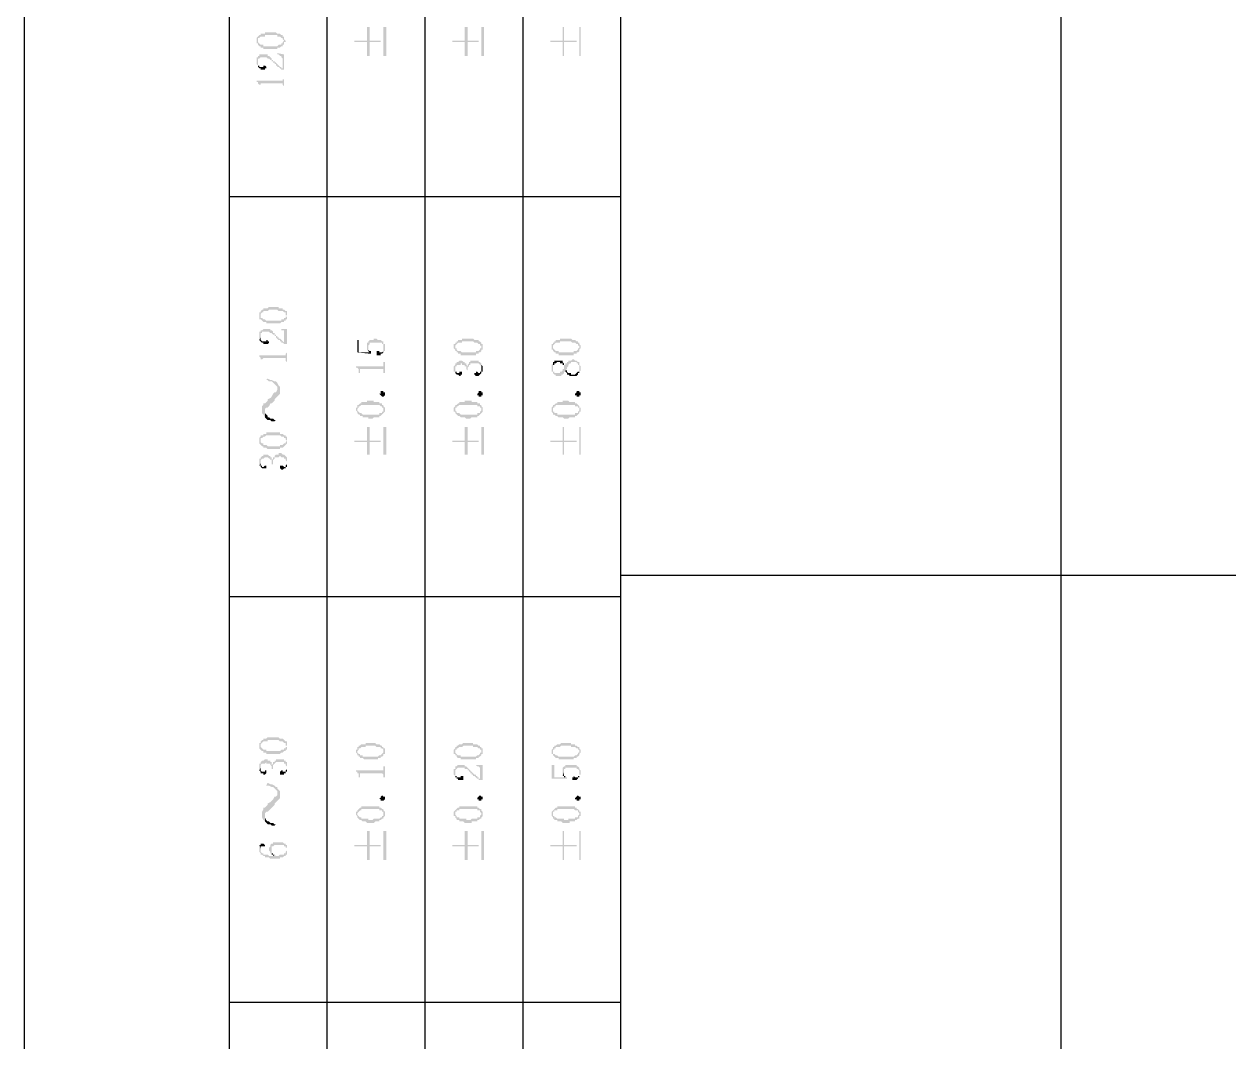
# Model space of a CAD drawing. Header units: millimetres. Extents: x 7018 to 13530, y 4187 to 5692.
# Drawn here: x 7512.01 to 7551.44, y 5016.38 to 5049.67 of the extents above; entities that cross this region are included whole.
import ezdxf

# ---------------------------------------------------------------- set-up
doc = ezdxf.new("R2010")
doc.units = ezdxf.units.MM

msp = doc.modelspace()

# ---------------------------------------------------------------- hatches: boundary and pattern name
at = {"transparency": 33554559}
for points in [[(7519.619, 5049.133), (7519.619, 5049.088), (7519.619, 5049.042), (7519.664, 5049.042), (7519.664, 5048.997), (7519.664, 5049.133), (7519.664, 5049.178), (7519.664, 5049.223), (7519.709, 5049.223), (7519.754, 5049.268), (7519.89, 5049.268), (7519.89, 5049.313), (7520.296, 5049.313), (7520.296, 5049.268), (7520.386, 5049.268), (7520.431, 5049.223), (7520.476, 5049.223), (7520.476, 5049.178), (7520.476, 5049.178), (7520.521, 5049.133), (7520.521, 5049.268), (7520.476, 5049.268), (7520.476, 5049.313), (7520.431, 5049.313), (7520.386, 5049.358), (7520.296, 5049.358), (7520.251, 5049.403), (7519.89, 5049.403), (7519.89, 5049.358), (7519.754, 5049.358), (7519.754, 5049.313), (7519.709, 5049.313), (7519.664, 5049.268), (7519.664, 5049.268), (7519.619, 5049.223), (7519.619, 5049.178), (7519.619, 5049.178)], [(7519.664, 5048.997), (7519.664, 5048.997), (7519.709, 5048.952), (7519.754, 5048.952), (7519.754, 5048.907), (7519.844, 5048.907), (7519.844, 5048.862), (7520.296, 5048.862), (7520.296, 5048.907), (7520.386, 5048.907), (7520.431, 5048.952), (7520.476, 5048.952), (7520.476, 5048.997), (7520.521, 5048.997), (7520.521, 5049.042), (7520.521, 5049.088), (7520.567, 5049.088), (7520.567, 5049.133), (7520.567, 5049.133), (7520.521, 5049.178), (7520.521, 5049.223), (7520.521, 5049.268), (7520.521, 5049.133), (7520.521, 5049.133), (7520.476, 5049.088), (7520.476, 5049.042), (7520.431, 5049.042), (7520.431, 5048.997), (7520.341, 5048.997), (7520.296, 5048.952), (7519.844, 5048.952), (7519.844, 5048.997), (7519.754, 5048.997), (7519.709, 5049.042), (7519.709, 5049.042), (7519.664, 5049.088), (7519.664, 5049.133)], [(7522.823, 5049.133), (7522.823, 5049.088), (7523.229, 5049.088), (7523.229, 5048.636), (7523.32, 5048.636), (7523.32, 5049.088), (7523.681, 5049.088), (7523.681, 5049.133), (7523.32, 5049.133), (7523.32, 5049.584), (7523.229, 5049.584), (7523.229, 5049.133)], [(7523.861, 5048.636), (7523.861, 5049.584), (7523.771, 5049.584), (7523.771, 5048.636)], [(7526.028, 5049.133), (7526.028, 5049.088), (7526.434, 5049.088), (7526.434, 5048.636), (7526.524, 5048.636), (7526.524, 5049.088), (7526.885, 5049.088), (7526.885, 5049.133), (7526.524, 5049.133), (7526.524, 5049.584), (7526.434, 5049.584), (7526.434, 5049.133)], [(7527.066, 5048.636), (7527.066, 5049.584), (7526.975, 5049.584), (7526.975, 5048.636)], [(7529.232, 5049.133), (7529.232, 5049.088), (7529.638, 5049.088), (7529.638, 5048.636), (7529.683, 5048.636), (7529.683, 5049.088), (7530.089, 5049.088), (7530.089, 5049.133), (7529.683, 5049.133), (7529.683, 5049.584), (7529.638, 5049.584), (7529.638, 5049.133)], [(7530.225, 5048.636), (7530.225, 5049.584), (7530.18, 5049.584), (7530.18, 5048.636)], [(7519.619, 5048.456), (7519.619, 5048.411), (7519.619, 5048.365), (7519.619, 5048.365), (7519.664, 5048.32), (7519.664, 5048.456), (7519.664, 5048.501), (7519.664, 5048.546), (7519.709, 5048.546), (7519.754, 5048.591), (7519.935, 5048.591), (7519.98, 5048.546), (7520.025, 5048.546), (7520.07, 5048.501), (7520.115, 5048.501), (7520.115, 5048.456), (7520.16, 5048.456), (7520.16, 5048.411), (7520.206, 5048.411), (7520.206, 5048.365), (7520.251, 5048.365), (7520.251, 5048.32), (7520.296, 5048.32), (7520.296, 5048.275), (7520.341, 5048.275), (7520.386, 5048.23), (7520.386, 5048.23), (7520.431, 5048.185), (7520.476, 5048.185), (7520.476, 5048.23), (7520.431, 5048.23), (7520.431, 5048.275), (7520.386, 5048.275), (7520.341, 5048.32), (7520.341, 5048.32), (7520.296, 5048.365), (7520.296, 5048.365), (7520.251, 5048.411), (7520.251, 5048.411), (7520.206, 5048.456), (7520.16, 5048.456), (7520.16, 5048.501), (7520.115, 5048.501), (7520.115, 5048.546), (7520.07, 5048.591), (7520.07, 5048.591), (7520.025, 5048.636), (7519.98, 5048.636), (7519.98, 5048.681), (7519.709, 5048.681), (7519.709, 5048.636), (7519.664, 5048.636), (7519.664, 5048.591), (7519.619, 5048.591), (7519.619, 5048.546)], [(7520.296, 5048.726), (7520.296, 5048.681), (7520.341, 5048.681), (7520.386, 5048.636), (7520.431, 5048.636), (7520.431, 5048.591), (7520.431, 5048.591), (7520.476, 5048.546), (7520.476, 5048.185), (7520.521, 5048.185), (7520.521, 5048.681)], [(7519.664, 5048.32), (7519.664, 5048.275), (7519.664, 5048.275), (7519.709, 5048.23), (7519.754, 5048.23), (7519.754, 5048.185), (7519.89, 5048.185), (7519.89, 5048.23), (7519.935, 5048.23), (7519.935, 5048.275), (7519.935, 5048.275), (7519.89, 5048.32), (7519.844, 5048.32), (7519.844, 5048.275), (7519.709, 5048.275), (7519.709, 5048.32), (7519.664, 5048.32), (7519.664, 5048.365), (7519.664, 5048.411), (7519.664, 5048.411)], [(7519.619, 5047.824), (7519.619, 5047.779), (7519.664, 5047.779), (7519.664, 5047.734), (7519.664, 5047.734), (7519.709, 5047.688), (7519.709, 5047.643), (7519.709, 5047.598), (7519.709, 5047.688), (7519.754, 5047.688), (7519.754, 5047.734), (7520.476, 5047.734), (7520.476, 5047.688), (7520.476, 5047.688), (7520.521, 5047.643), (7520.521, 5047.598), (7520.521, 5047.959), (7520.521, 5047.869), (7520.476, 5047.869), (7520.476, 5047.824), (7520.431, 5047.824)], [(7519.709, 5040.151), (7519.709, 5040.061), (7519.709, 5040.016), (7519.754, 5040.016), (7519.754, 5040.151), (7519.754, 5040.196), (7519.754, 5040.196), (7519.799, 5040.242), (7519.844, 5040.242), (7519.844, 5040.287), (7519.98, 5040.287), (7520.025, 5040.332), (7520.296, 5040.332), (7520.341, 5040.287), (7520.476, 5040.287), (7520.521, 5040.242), (7520.567, 5040.242), (7520.567, 5040.196), (7520.567, 5040.151), (7520.612, 5040.151), (7520.612, 5040.287), (7520.567, 5040.287), (7520.521, 5040.332), (7520.476, 5040.332), (7520.476, 5040.377), (7520.341, 5040.377), (7520.341, 5040.422), (7520.025, 5040.422), (7519.98, 5040.377), (7519.844, 5040.377), (7519.844, 5040.332), (7519.799, 5040.332), (7519.754, 5040.287), (7519.754, 5040.242), (7519.709, 5040.242), (7519.709, 5040.196)], [(7519.754, 5040.016), (7519.754, 5040.016), (7519.799, 5039.971), (7519.799, 5039.971), (7519.844, 5039.926), (7519.935, 5039.926), (7519.935, 5039.881), (7520.386, 5039.881), (7520.431, 5039.926), (7520.521, 5039.926), (7520.521, 5039.971), (7520.567, 5039.971), (7520.567, 5040.016), (7520.612, 5040.016), (7520.612, 5040.061), (7520.612, 5040.106), (7520.612, 5040.151), (7520.612, 5040.196), (7520.612, 5040.242), (7520.612, 5040.287), (7520.612, 5040.106), (7520.567, 5040.106), (7520.567, 5040.061), (7520.521, 5040.061), (7520.521, 5040.016), (7520.431, 5040.016), (7520.431, 5039.971), (7519.935, 5039.971), (7519.89, 5040.016), (7519.844, 5040.016), (7519.799, 5040.061), (7519.754, 5040.061), (7519.754, 5040.106), (7519.754, 5040.151)], [(7519.709, 5039.474), (7519.709, 5039.429), (7519.709, 5039.339), (7519.709, 5039.339), (7519.754, 5039.429), (7519.754, 5039.519), (7519.754, 5039.565), (7519.799, 5039.565), (7519.799, 5039.61), (7520.025, 5039.61), (7520.07, 5039.565), (7520.115, 5039.565), (7520.16, 5039.519), (7520.206, 5039.519), (7520.206, 5039.474), (7520.251, 5039.474), (7520.251, 5039.429), (7520.251, 5039.429), (7520.296, 5039.384), (7520.296, 5039.384), (7520.341, 5039.339), (7520.386, 5039.339), (7520.386, 5039.294), (7520.431, 5039.294), (7520.431, 5039.249), (7520.476, 5039.249), (7520.521, 5039.204), (7520.567, 5039.204), (7520.521, 5039.249), (7520.521, 5039.249), (7520.476, 5039.294), (7520.476, 5039.294), (7520.431, 5039.339), (7520.431, 5039.339), (7520.386, 5039.384), (7520.341, 5039.384), (7520.341, 5039.429), (7520.296, 5039.429), (7520.296, 5039.474), (7520.251, 5039.474), (7520.251, 5039.519), (7520.206, 5039.519), (7520.206, 5039.565), (7520.16, 5039.565), (7520.16, 5039.61), (7520.16, 5039.61), (7520.115, 5039.655), (7520.07, 5039.655), (7520.07, 5039.7), (7519.844, 5039.7), (7519.799, 5039.655), (7519.754, 5039.655), (7519.754, 5039.61), (7519.709, 5039.61), (7519.709, 5039.565)], [(7519.709, 5039.339), (7519.754, 5039.294), (7519.754, 5039.294), (7519.799, 5039.249), (7519.844, 5039.249), (7519.844, 5039.204), (7519.98, 5039.204), (7520.025, 5039.249), (7520.025, 5039.294), (7519.98, 5039.294), (7519.98, 5039.339), (7519.935, 5039.339), (7519.935, 5039.294), (7519.799, 5039.294), (7519.754, 5039.339), (7519.754, 5039.429), (7519.754, 5039.429)], [(7520.386, 5039.7), (7520.431, 5039.7), (7520.431, 5039.655), (7520.521, 5039.655), (7520.521, 5039.61), (7520.521, 5039.249), (7520.567, 5039.204), (7520.612, 5039.204), (7520.612, 5039.7)], [(7523.229, 5039.158), (7523.229, 5039.068), (7523.229, 5039.023), (7523.229, 5039.023), (7523.274, 5038.978), (7523.274, 5039.113), (7523.274, 5039.158), (7523.274, 5039.158), (7523.32, 5039.204), (7523.32, 5039.249), (7523.726, 5039.249), (7523.726, 5039.204), (7523.771, 5039.204), (7523.771, 5039.158), (7523.771, 5039.113), (7523.771, 5038.978), (7523.816, 5038.978), (7523.816, 5039.023), (7523.816, 5039.113), (7523.816, 5039.158), (7523.816, 5039.204), (7523.771, 5039.204), (7523.771, 5039.249), (7523.771, 5039.294), (7523.726, 5039.294), (7523.681, 5039.339), (7523.59, 5039.339), (7523.545, 5039.384), (7523.455, 5039.384), (7523.455, 5039.339), (7523.32, 5039.339), (7523.274, 5039.294), (7523.274, 5039.249), (7523.229, 5039.249), (7523.229, 5039.204)], [(7526.073, 5039.113), (7526.073, 5039.068), (7526.073, 5039.068), (7526.118, 5039.023), (7526.118, 5038.978), (7526.118, 5039.113), (7526.118, 5039.158), (7526.118, 5039.158), (7526.163, 5039.204), (7526.163, 5039.204), (7526.208, 5039.249), (7526.343, 5039.249), (7526.343, 5039.294), (7526.705, 5039.294), (7526.75, 5039.249), (7526.84, 5039.249), (7526.885, 5039.204), (7526.93, 5039.204), (7526.93, 5039.158), (7526.975, 5039.158), (7526.975, 5039.113), (7526.975, 5039.249), (7526.975, 5039.249), (7526.93, 5039.294), (7526.885, 5039.294), (7526.885, 5039.339), (7526.75, 5039.339), (7526.705, 5039.384), (7526.343, 5039.384), (7526.343, 5039.339), (7526.208, 5039.339), (7526.208, 5039.294), (7526.163, 5039.294), (7526.163, 5039.249), (7526.118, 5039.249), (7526.118, 5039.204), (7526.073, 5039.204)], [(7529.277, 5039.113), (7529.277, 5039.068), (7529.277, 5039.023), (7529.322, 5039.023), (7529.322, 5038.978), (7529.322, 5039.113), (7529.322, 5039.158), (7529.322, 5039.158), (7529.367, 5039.204), (7529.367, 5039.204), (7529.412, 5039.249), (7529.548, 5039.249), (7529.548, 5039.294), (7529.909, 5039.294), (7529.954, 5039.249), (7530.044, 5039.249), (7530.089, 5039.204), (7530.135, 5039.204), (7530.135, 5039.158), (7530.18, 5039.158), (7530.18, 5039.113), (7530.18, 5039.249), (7530.135, 5039.249), (7530.135, 5039.294), (7530.089, 5039.294), (7530.044, 5039.339), (7529.954, 5039.339), (7529.909, 5039.384), (7529.548, 5039.384), (7529.548, 5039.339), (7529.412, 5039.339), (7529.412, 5039.294), (7529.367, 5039.294), (7529.367, 5039.249), (7529.322, 5039.249), (7529.322, 5039.204), (7529.277, 5039.204)], [(7519.709, 5038.843), (7519.709, 5038.797), (7519.709, 5038.797), (7519.754, 5038.752), (7519.754, 5038.707), (7519.799, 5038.707), (7519.799, 5038.572), (7519.799, 5038.707), (7519.799, 5038.707), (7519.844, 5038.752), (7520.567, 5038.752), (7520.567, 5038.707), (7520.567, 5038.662), (7520.612, 5038.617), (7520.612, 5038.572), (7520.612, 5038.978), (7520.612, 5038.933), (7520.567, 5038.888), (7520.567, 5038.843), (7520.521, 5038.843)], [(7522.913, 5039.339), (7522.913, 5038.933), (7523.365, 5038.888), (7523.365, 5038.933), (7523.365, 5038.978), (7523.32, 5038.933), (7522.959, 5038.933), (7522.959, 5039.339)], [(7523.274, 5038.978), (7523.274, 5038.978), (7523.32, 5038.933), (7523.32, 5038.933), (7523.365, 5038.978), (7523.32, 5038.978), (7523.274, 5039.023), (7523.274, 5039.068), (7523.274, 5039.113)], [(7523.545, 5038.933), (7523.545, 5038.843), (7523.681, 5038.843), (7523.681, 5038.888), (7523.726, 5038.888), (7523.771, 5038.933), (7523.771, 5039.113), (7523.771, 5039.023), (7523.771, 5038.978), (7523.771, 5038.978), (7523.726, 5038.933), (7523.636, 5038.933), (7523.636, 5038.978), (7523.545, 5038.978)], [(7526.118, 5038.978), (7526.163, 5038.978), (7526.163, 5038.933), (7526.208, 5038.933), (7526.208, 5038.888), (7526.298, 5038.888), (7526.298, 5038.843), (7526.795, 5038.843), (7526.795, 5038.888), (7526.885, 5038.888), (7526.885, 5038.933), (7526.93, 5038.933), (7526.975, 5038.978), (7526.975, 5039.023), (7527.02, 5039.023), (7527.02, 5039.068), (7527.02, 5039.113), (7527.02, 5039.158), (7527.02, 5039.204), (7526.975, 5039.204), (7526.975, 5039.249), (7526.975, 5039.113), (7526.975, 5039.068), (7526.93, 5039.068), (7526.93, 5039.023), (7526.93, 5039.023), (7526.885, 5038.978), (7526.795, 5038.978), (7526.795, 5038.933), (7526.343, 5038.933), (7526.298, 5038.978), (7526.208, 5038.978), (7526.163, 5039.023), (7526.163, 5039.068), (7526.118, 5039.068), (7526.118, 5039.113)], [(7529.322, 5038.978), (7529.322, 5038.978), (7529.367, 5038.933), (7529.412, 5038.933), (7529.412, 5038.888), (7529.503, 5038.888), (7529.503, 5038.843), (7529.999, 5038.843), (7529.999, 5038.888), (7530.089, 5038.888), (7530.089, 5038.933), (7530.135, 5038.933), (7530.18, 5038.978), (7530.18, 5039.023), (7530.18, 5039.023), (7530.225, 5039.068), (7530.225, 5039.113), (7530.225, 5039.158), (7530.225, 5039.158), (7530.18, 5039.204), (7530.18, 5039.249), (7530.18, 5039.113), (7530.18, 5039.068), (7530.135, 5039.068), (7530.135, 5039.023), (7530.135, 5039.023), (7530.089, 5038.978), (7529.999, 5038.978), (7529.999, 5038.933), (7529.503, 5038.933), (7529.503, 5038.978), (7529.412, 5038.978), (7529.367, 5039.023), (7529.367, 5039.023), (7529.322, 5039.068), (7529.322, 5039.113)], [(7522.868, 5038.481), (7522.868, 5038.436), (7522.913, 5038.436), (7522.959, 5038.391), (7522.959, 5038.301), (7522.959, 5038.256), (7523.004, 5038.256), (7523.004, 5038.346), (7523.004, 5038.391), (7523.771, 5038.391), (7523.771, 5038.346), (7523.771, 5038.301), (7523.771, 5038.256), (7523.816, 5038.256), (7523.816, 5038.617), (7523.771, 5038.617), (7523.771, 5038.527), (7523.771, 5038.481), (7523.681, 5038.481)], [(7526.073, 5038.391), (7526.073, 5038.301), (7526.118, 5038.301), (7526.118, 5038.391), (7526.118, 5038.436), (7526.118, 5038.481), (7526.163, 5038.481), (7526.163, 5038.527), (7526.298, 5038.527), (7526.298, 5038.572), (7526.343, 5038.572), (7526.343, 5038.527), (7526.434, 5038.527), (7526.434, 5038.481), (7526.479, 5038.481), (7526.479, 5038.436), (7526.479, 5038.391), (7526.479, 5038.391), (7526.524, 5038.346), (7526.524, 5038.391), (7526.524, 5038.436), (7526.569, 5038.481), (7526.569, 5038.527), (7526.614, 5038.527), (7526.614, 5038.572), (7526.885, 5038.572), (7526.93, 5038.527), (7526.93, 5038.527), (7526.975, 5038.481), (7526.975, 5038.436), (7526.975, 5038.391), (7526.975, 5038.572), (7526.975, 5038.572), (7526.93, 5038.617), (7526.885, 5038.617), (7526.885, 5038.662), (7526.614, 5038.662), (7526.614, 5038.617), (7526.569, 5038.617), (7526.569, 5038.572), (7526.569, 5038.572), (7526.524, 5038.527), (7526.524, 5038.481), (7526.524, 5038.481), (7526.479, 5038.527), (7526.479, 5038.572), (7526.434, 5038.572), (7526.434, 5038.617), (7526.389, 5038.617), (7526.343, 5038.662), (7526.253, 5038.662), (7526.208, 5038.617), (7526.163, 5038.617), (7526.163, 5038.572), (7526.118, 5038.572), (7526.118, 5038.527), (7526.118, 5038.527), (7526.073, 5038.481), (7526.073, 5038.436)], [(7529.277, 5038.436), (7529.277, 5038.391), (7529.277, 5038.301), (7529.322, 5038.301), (7529.322, 5038.256), (7529.322, 5038.256), (7529.367, 5038.211), (7529.412, 5038.211), (7529.412, 5038.166), (7529.593, 5038.166), (7529.593, 5038.211), (7529.638, 5038.211), (7529.683, 5038.256), (7529.683, 5038.301), (7529.728, 5038.301), (7529.728, 5038.346), (7529.728, 5038.346), (7529.774, 5038.391), (7529.774, 5038.436), (7529.774, 5038.436), (7529.819, 5038.481), (7529.819, 5038.527), (7529.819, 5038.527), (7529.864, 5038.572), (7529.909, 5038.572), (7529.909, 5038.617), (7530.089, 5038.617), (7530.089, 5038.572), (7530.135, 5038.572), (7530.135, 5038.527), (7530.18, 5038.527), (7530.18, 5038.436), (7530.18, 5038.301), (7530.18, 5038.301), (7530.225, 5038.346), (7530.225, 5038.436), (7530.225, 5038.481), (7530.225, 5038.481), (7530.18, 5038.527), (7530.18, 5038.572), (7530.18, 5038.617), (7530.135, 5038.617), (7530.089, 5038.662), (7530.044, 5038.662), (7529.999, 5038.707), (7529.954, 5038.707), (7529.909, 5038.662), (7529.819, 5038.662), (7529.819, 5038.617), (7529.774, 5038.617), (7529.774, 5038.572), (7529.728, 5038.572), (7529.728, 5038.527), (7529.683, 5038.527), (7529.683, 5038.481), (7529.683, 5038.391), (7529.638, 5038.391), (7529.638, 5038.346), (7529.638, 5038.346), (7529.593, 5038.301), (7529.548, 5038.301), (7529.548, 5038.256), (7529.367, 5038.256), (7529.367, 5038.301), (7529.322, 5038.301), (7529.322, 5038.346), (7529.322, 5038.572), (7529.277, 5038.527)], [(7529.322, 5038.572), (7529.322, 5038.436), (7529.322, 5038.481), (7529.322, 5038.527), (7529.367, 5038.527), (7529.367, 5038.572), (7529.412, 5038.572), (7529.458, 5038.617), (7529.548, 5038.617), (7529.548, 5038.572), (7529.638, 5038.572), (7529.638, 5038.527), (7529.683, 5038.527), (7529.683, 5038.481), (7529.683, 5038.572), (7529.683, 5038.572), (7529.638, 5038.617), (7529.638, 5038.662), (7529.367, 5038.662), (7529.367, 5038.617), (7529.322, 5038.617)], [(7526.118, 5038.301), (7526.118, 5038.256), (7526.118, 5038.256), (7526.163, 5038.211), (7526.208, 5038.211), (7526.253, 5038.166), (7526.298, 5038.166), (7526.298, 5038.211), (7526.343, 5038.211), (7526.343, 5038.256), (7526.343, 5038.301), (7526.253, 5038.301), (7526.253, 5038.256), (7526.163, 5038.256), (7526.163, 5038.301), (7526.118, 5038.301), (7526.118, 5038.346), (7526.118, 5038.391)], [(7526.75, 5038.211), (7526.75, 5038.211), (7526.795, 5038.166), (7526.885, 5038.166), (7526.93, 5038.211), (7526.93, 5038.211), (7526.975, 5038.256), (7526.975, 5038.301), (7527.02, 5038.301), (7527.02, 5038.391), (7527.02, 5038.436), (7527.02, 5038.481), (7527.02, 5038.481), (7526.975, 5038.527), (7526.975, 5038.391), (7526.975, 5038.346), (7526.975, 5038.301), (7526.93, 5038.301), (7526.93, 5038.256), (7526.885, 5038.256), (7526.84, 5038.301), (7526.795, 5038.301), (7526.795, 5038.256), (7526.75, 5038.256)], [(7529.728, 5038.301), (7529.774, 5038.256), (7529.774, 5038.211), (7529.819, 5038.211), (7529.864, 5038.166), (7530.089, 5038.166), (7530.135, 5038.211), (7530.135, 5038.256), (7530.18, 5038.256), (7530.18, 5038.436), (7530.18, 5038.346), (7530.18, 5038.301), (7530.135, 5038.301), (7530.089, 5038.256), (7530.089, 5038.256), (7530.044, 5038.211), (7529.909, 5038.211), (7529.909, 5038.256), (7529.819, 5038.256), (7529.774, 5038.301), (7529.774, 5038.346), (7529.728, 5038.346)], [(7519.935, 5038.03), (7519.98, 5038.03), (7520.025, 5037.985), (7520.115, 5037.985), (7520.16, 5037.94), (7520.206, 5037.895), (7520.206, 5037.895), (7520.251, 5037.85), (7520.296, 5037.804), (7520.296, 5037.489), (7520.296, 5037.489), (7520.341, 5037.534), (7520.386, 5037.579), (7520.386, 5037.804), (7520.341, 5037.85), (7520.296, 5037.94), (7520.296, 5037.94), (7520.251, 5037.985), (7520.206, 5037.985), (7520.115, 5038.03), (7520.07, 5038.03), (7519.98, 5038.075)], [(7519.799, 5037.037), (7519.799, 5036.947), (7519.844, 5036.902), (7519.89, 5036.812), (7519.89, 5036.992), (7519.89, 5037.082), (7519.935, 5037.127), (7519.98, 5037.127), (7520.025, 5037.173), (7520.07, 5037.263), (7520.115, 5037.263), (7520.16, 5037.308), (7520.206, 5037.353), (7520.206, 5037.398), (7520.251, 5037.443), (7520.296, 5037.489), (7520.296, 5037.759), (7520.296, 5037.714), (7520.251, 5037.624), (7520.206, 5037.624), (7520.16, 5037.579), (7520.115, 5037.489), (7520.115, 5037.489), (7520.07, 5037.443), (7519.98, 5037.398), (7519.98, 5037.353), (7519.935, 5037.308), (7519.89, 5037.263), (7519.844, 5037.263), (7519.844, 5037.218), (7519.799, 5037.173), (7519.799, 5037.082)], [(7523.816, 5037.579), (7523.816, 5037.534), (7523.816, 5037.534), (7523.771, 5037.489), (7523.726, 5037.489), (7523.681, 5037.534), (7523.681, 5037.534), (7523.636, 5037.579), (7523.681, 5037.579), (7523.681, 5037.624), (7523.681, 5037.669), (7523.771, 5037.669), (7523.771, 5037.624), (7523.816, 5037.624), (7523.816, 5037.579)], [(7527.02, 5037.579), (7527.02, 5037.534), (7526.975, 5037.534), (7526.975, 5037.489), (7526.885, 5037.489), (7526.885, 5037.534), (7526.84, 5037.534), (7526.84, 5037.579), (7526.84, 5037.579), (7526.885, 5037.624), (7526.885, 5037.669), (7526.975, 5037.669), (7526.975, 5037.624), (7527.02, 5037.624), (7527.02, 5037.579)], [(7530.225, 5037.579), (7530.225, 5037.534), (7530.18, 5037.534), (7530.18, 5037.489), (7530.089, 5037.489), (7530.089, 5037.534), (7530.044, 5037.534), (7530.044, 5037.579), (7530.044, 5037.579), (7530.089, 5037.624), (7530.089, 5037.669), (7530.18, 5037.669), (7530.18, 5037.624), (7530.225, 5037.624), (7530.225, 5037.579)], [(7519.89, 5036.812), (7519.89, 5036.812), (7519.935, 5036.766), (7519.98, 5036.721), (7520.07, 5036.721), (7520.115, 5036.676), (7520.206, 5036.676), (7520.251, 5036.721), (7520.206, 5036.721), (7520.16, 5036.766), (7520.07, 5036.766), (7520.025, 5036.812), (7519.98, 5036.812), (7519.98, 5036.857), (7519.935, 5036.902), (7519.89, 5036.947), (7519.89, 5036.992)], [(7522.868, 5037.082), (7522.868, 5037.037), (7522.868, 5037.037), (7522.913, 5036.992), (7522.913, 5036.947), (7522.913, 5037.082), (7522.913, 5037.082), (7522.959, 5037.127), (7522.959, 5037.173), (7523.004, 5037.173), (7523.049, 5037.218), (7523.636, 5037.218), (7523.681, 5037.173), (7523.726, 5037.173), (7523.726, 5037.127), (7523.771, 5037.127), (7523.771, 5037.082), (7523.771, 5037.218), (7523.726, 5037.218), (7523.726, 5037.263), (7523.636, 5037.263), (7523.636, 5037.308), (7523.455, 5037.308), (7523.455, 5037.353), (7523.229, 5037.353), (7523.229, 5037.308), (7523.049, 5037.308), (7523.049, 5037.263), (7523.004, 5037.263), (7522.959, 5037.218), (7522.913, 5037.218), (7522.913, 5037.173), (7522.913, 5037.127), (7522.868, 5037.127)], [(7522.913, 5036.947), (7522.959, 5036.902), (7523.004, 5036.902), (7523.004, 5036.857), (7523.094, 5036.857), (7523.094, 5036.812), (7523.274, 5036.812), (7523.274, 5036.766), (7523.41, 5036.766), (7523.455, 5036.812), (7523.636, 5036.812), (7523.636, 5036.857), (7523.681, 5036.857), (7523.726, 5036.902), (7523.726, 5036.902), (7523.771, 5036.947), (7523.771, 5036.947), (7523.816, 5036.992), (7523.816, 5037.082), (7523.816, 5037.127), (7523.816, 5037.127), (7523.771, 5037.173), (7523.771, 5037.037), (7523.771, 5036.992), (7523.726, 5036.992), (7523.726, 5036.947), (7523.636, 5036.947), (7523.636, 5036.902), (7523.094, 5036.902), (7523.049, 5036.947), (7523.004, 5036.947), (7522.959, 5036.992), (7522.959, 5036.992), (7522.913, 5037.037), (7522.913, 5037.082)], [(7526.073, 5037.082), (7526.073, 5037.037), (7526.073, 5036.992), (7526.118, 5036.992), (7526.118, 5036.947), (7526.118, 5037.082), (7526.118, 5037.127), (7526.163, 5037.127), (7526.163, 5037.173), (7526.208, 5037.173), (7526.253, 5037.218), (7526.84, 5037.218), (7526.84, 5037.173), (7526.93, 5037.173), (7526.93, 5037.127), (7526.975, 5037.127), (7526.975, 5037.082), (7526.975, 5037.218), (7526.93, 5037.218), (7526.93, 5037.263), (7526.84, 5037.263), (7526.84, 5037.308), (7526.659, 5037.308), (7526.659, 5037.353), (7526.434, 5037.353), (7526.434, 5037.308), (7526.253, 5037.308), (7526.253, 5037.263), (7526.208, 5037.263), (7526.163, 5037.218), (7526.118, 5037.218), (7526.118, 5037.173), (7526.118, 5037.173), (7526.073, 5037.127)], [(7526.118, 5036.947), (7526.163, 5036.902), (7526.163, 5036.902), (7526.208, 5036.857), (7526.253, 5036.857), (7526.298, 5036.812), (7526.434, 5036.812), (7526.479, 5036.766), (7526.614, 5036.766), (7526.659, 5036.812), (7526.84, 5036.812), (7526.84, 5036.857), (7526.885, 5036.857), (7526.93, 5036.902), (7526.93, 5036.902), (7526.975, 5036.947), (7526.975, 5036.947), (7527.02, 5036.992), (7527.02, 5037.082), (7527.02, 5037.127), (7527.02, 5037.127), (7526.975, 5037.173), (7526.975, 5037.037), (7526.975, 5037.037), (7526.93, 5036.992), (7526.93, 5036.947), (7526.84, 5036.947), (7526.84, 5036.902), (7526.298, 5036.902), (7526.253, 5036.947), (7526.163, 5036.947), (7526.163, 5036.992), (7526.163, 5036.992), (7526.118, 5037.037), (7526.118, 5037.082)], [(7529.277, 5037.082), (7529.277, 5037.037), (7529.277, 5036.992), (7529.277, 5036.992), (7529.322, 5036.947), (7529.322, 5037.082), (7529.322, 5037.127), (7529.367, 5037.127), (7529.367, 5037.173), (7529.412, 5037.173), (7529.412, 5037.218), (7530.044, 5037.218), (7530.044, 5037.173), (7530.135, 5037.173), (7530.135, 5037.127), (7530.18, 5037.127), (7530.18, 5037.082), (7530.18, 5037.173), (7530.135, 5037.218), (7530.135, 5037.218), (7530.089, 5037.263), (7530.044, 5037.263), (7530.044, 5037.308), (7529.864, 5037.308), (7529.819, 5037.353), (7529.638, 5037.353), (7529.638, 5037.308), (7529.458, 5037.308), (7529.458, 5037.263), (7529.412, 5037.263), (7529.367, 5037.218), (7529.322, 5037.218), (7529.322, 5037.173), (7529.322, 5037.173), (7529.277, 5037.127)], [(7529.322, 5036.947), (7529.322, 5036.902), (7529.367, 5036.902), (7529.412, 5036.857), (7529.458, 5036.857), (7529.503, 5036.812), (7529.638, 5036.812), (7529.683, 5036.766), (7529.819, 5036.766), (7529.864, 5036.812), (7530.044, 5036.812), (7530.044, 5036.857), (7530.089, 5036.857), (7530.135, 5036.902), (7530.135, 5036.902), (7530.18, 5036.947), (7530.18, 5036.992), (7530.225, 5036.992), (7530.225, 5037.082), (7530.225, 5037.127), (7530.18, 5037.127), (7530.18, 5037.173), (7530.18, 5037.037), (7530.18, 5037.037), (7530.135, 5036.992), (7530.135, 5036.947), (7530.044, 5036.947), (7530.044, 5036.902), (7529.458, 5036.902), (7529.458, 5036.947), (7529.367, 5036.947), (7529.367, 5036.992), (7529.322, 5036.992), (7529.322, 5037.037), (7529.322, 5037.082)], [(7519.709, 5036.044), (7519.709, 5035.999), (7519.709, 5035.954), (7519.709, 5035.954), (7519.754, 5035.909), (7519.754, 5036.044), (7519.754, 5036.089), (7519.754, 5036.135), (7519.799, 5036.135), (7519.844, 5036.18), (7519.89, 5036.18), (7519.935, 5036.225), (7520.386, 5036.225), (7520.431, 5036.18), (7520.521, 5036.18), (7520.521, 5036.135), (7520.567, 5036.135), (7520.567, 5036.089), (7520.567, 5036.089), (7520.612, 5036.044), (7520.612, 5036.18), (7520.567, 5036.18), (7520.567, 5036.225), (7520.521, 5036.225), (7520.476, 5036.27), (7520.386, 5036.27), (7520.386, 5036.315), (7519.935, 5036.315), (7519.935, 5036.27), (7519.844, 5036.27), (7519.844, 5036.225), (7519.754, 5036.225), (7519.754, 5036.18), (7519.754, 5036.18), (7519.709, 5036.135), (7519.709, 5036.089), (7519.709, 5036.089)], [(7522.823, 5036.044), (7522.823, 5035.999), (7523.229, 5035.999), (7523.229, 5035.593), (7523.32, 5035.593), (7523.32, 5035.999), (7523.681, 5035.999), (7523.681, 5036.044), (7523.32, 5036.044), (7523.32, 5036.496), (7523.229, 5036.496), (7523.229, 5036.044)], [(7523.861, 5035.593), (7523.861, 5036.496), (7523.771, 5036.496), (7523.771, 5035.593)], [(7526.028, 5036.044), (7526.028, 5035.999), (7526.434, 5035.999), (7526.434, 5035.593), (7526.524, 5035.593), (7526.524, 5035.999), (7526.885, 5035.999), (7526.885, 5036.044), (7526.524, 5036.044), (7526.524, 5036.496), (7526.434, 5036.496), (7526.434, 5036.044)], [(7527.066, 5035.593), (7527.066, 5036.496), (7526.975, 5036.496), (7526.975, 5035.593)], [(7529.232, 5036.044), (7529.232, 5035.999), (7529.638, 5035.999), (7529.638, 5035.593), (7529.683, 5035.593), (7529.683, 5035.999), (7530.089, 5035.999), (7530.089, 5036.044), (7529.683, 5036.044), (7529.683, 5036.496), (7529.638, 5036.496), (7529.638, 5036.044)], [(7530.225, 5035.593), (7530.225, 5036.496), (7530.18, 5036.496), (7530.18, 5035.593)], [(7519.754, 5035.909), (7519.754, 5035.909), (7519.799, 5035.864), (7519.844, 5035.864), (7519.844, 5035.819), (7519.935, 5035.819), (7519.98, 5035.774), (7520.386, 5035.774), (7520.386, 5035.819), (7520.476, 5035.819), (7520.521, 5035.864), (7520.521, 5035.864), (7520.567, 5035.909), (7520.567, 5035.909), (7520.612, 5035.954), (7520.612, 5036.044), (7520.612, 5036.089), (7520.612, 5036.135), (7520.612, 5036.18), (7520.612, 5036.044), (7520.612, 5036.044), (7520.567, 5035.999), (7520.567, 5035.954), (7520.521, 5035.954), (7520.476, 5035.909), (7520.386, 5035.909), (7520.386, 5035.864), (7519.98, 5035.864), (7519.935, 5035.909), (7519.844, 5035.909), (7519.844, 5035.954), (7519.799, 5035.954), (7519.754, 5035.999), (7519.754, 5036.044), (7519.754, 5036.044)], [(7519.709, 5035.367), (7519.709, 5035.322), (7519.709, 5035.277), (7519.709, 5035.232), (7519.754, 5035.322), (7519.754, 5035.412), (7519.754, 5035.412), (7519.799, 5035.458), (7519.844, 5035.458), (7519.89, 5035.503), (7519.98, 5035.503), (7520.025, 5035.458), (7520.07, 5035.458), (7520.07, 5035.412), (7520.115, 5035.412), (7520.115, 5035.367), (7520.115, 5035.277), (7520.16, 5035.277), (7520.16, 5035.322), (7520.16, 5035.412), (7520.16, 5035.412), (7520.206, 5035.458), (7520.206, 5035.503), (7520.341, 5035.503), (7520.386, 5035.548), (7520.386, 5035.548), (7520.431, 5035.503), (7520.521, 5035.503), (7520.521, 5035.458), (7520.567, 5035.458), (7520.567, 5035.412), (7520.612, 5035.367), (7520.612, 5035.322), (7520.612, 5035.503), (7520.612, 5035.503), (7520.567, 5035.548), (7520.567, 5035.548), (7520.521, 5035.593), (7520.476, 5035.593), (7520.431, 5035.638), (7520.341, 5035.638), (7520.341, 5035.593), (7520.251, 5035.593), (7520.206, 5035.548), (7520.206, 5035.503), (7520.16, 5035.503), (7520.16, 5035.458), (7520.16, 5035.458), (7520.115, 5035.412), (7520.115, 5035.458), (7520.115, 5035.503), (7520.07, 5035.503), (7520.07, 5035.548), (7520.025, 5035.548), (7519.98, 5035.593), (7519.844, 5035.593), (7519.844, 5035.548), (7519.799, 5035.548), (7519.754, 5035.503), (7519.754, 5035.458), (7519.709, 5035.458), (7519.709, 5035.412)], [(7520.386, 5035.142), (7520.386, 5035.142), (7520.431, 5035.097), (7520.476, 5035.097), (7520.521, 5035.142), (7520.567, 5035.142), (7520.567, 5035.187), (7520.612, 5035.187), (7520.612, 5035.277), (7520.612, 5035.322), (7520.612, 5035.367), (7520.612, 5035.458), (7520.612, 5035.503), (7520.612, 5035.322), (7520.612, 5035.277), (7520.612, 5035.277), (7520.567, 5035.232), (7520.567, 5035.187), (7520.521, 5035.187), (7520.476, 5035.232), (7520.386, 5035.232), (7520.386, 5035.187), (7520.386, 5035.187)], [(7519.709, 5035.232), (7519.754, 5035.232), (7519.754, 5035.187), (7519.754, 5035.187), (7519.799, 5035.142), (7519.935, 5035.142), (7519.935, 5035.187), (7519.935, 5035.232), (7519.89, 5035.232), (7519.844, 5035.187), (7519.799, 5035.187), (7519.799, 5035.232), (7519.754, 5035.232), (7519.754, 5035.322), (7519.754, 5035.322)], [(7519.709, 5026.07), (7519.709, 5026.025), (7519.709, 5025.98), (7519.709, 5025.98), (7519.754, 5025.935), (7519.754, 5026.07), (7519.754, 5026.115), (7519.754, 5026.115), (7519.799, 5026.16), (7519.799, 5026.16), (7519.844, 5026.205), (7519.98, 5026.205), (7519.98, 5026.251), (7520.341, 5026.251), (7520.386, 5026.205), (7520.476, 5026.205), (7520.521, 5026.16), (7520.567, 5026.16), (7520.567, 5026.115), (7520.567, 5026.07), (7520.612, 5026.07), (7520.612, 5026.205), (7520.567, 5026.205), (7520.521, 5026.251), (7520.521, 5026.251), (7520.476, 5026.296), (7520.386, 5026.296), (7520.341, 5026.341), (7519.98, 5026.341), (7519.935, 5026.296), (7519.844, 5026.296), (7519.844, 5026.251), (7519.799, 5026.251), (7519.754, 5026.205), (7519.754, 5026.16), (7519.709, 5026.16)], [(7519.754, 5025.935), (7519.754, 5025.935), (7519.799, 5025.89), (7519.844, 5025.89), (7519.844, 5025.844), (7519.935, 5025.844), (7519.935, 5025.799), (7520.386, 5025.799), (7520.431, 5025.844), (7520.476, 5025.844), (7520.521, 5025.89), (7520.567, 5025.89), (7520.567, 5025.935), (7520.612, 5025.935), (7520.612, 5025.98), (7520.612, 5026.025), (7520.612, 5026.07), (7520.612, 5026.115), (7520.612, 5026.16), (7520.612, 5026.205), (7520.612, 5026.025), (7520.567, 5026.025), (7520.567, 5025.98), (7520.521, 5025.98), (7520.521, 5025.935), (7520.431, 5025.935), (7520.386, 5025.89), (7519.935, 5025.89), (7519.935, 5025.935), (7519.844, 5025.935), (7519.799, 5025.98), (7519.799, 5025.98), (7519.754, 5026.025), (7519.754, 5026.07)], [(7522.868, 5025.89), (7522.868, 5025.844), (7522.913, 5025.799), (7522.913, 5025.754), (7522.913, 5025.89), (7522.913, 5025.89), (7522.959, 5025.935), (7522.959, 5025.98), (7523.004, 5025.98), (7523.049, 5026.025), (7523.184, 5026.025), (7523.184, 5026.07), (7523.5, 5026.07), (7523.545, 5026.025), (7523.681, 5026.025), (7523.681, 5025.98), (7523.726, 5025.98), (7523.771, 5025.935), (7523.771, 5025.89), (7523.771, 5026.025), (7523.726, 5026.025), (7523.726, 5026.07), (7523.681, 5026.07), (7523.636, 5026.115), (7523.545, 5026.115), (7523.5, 5026.16), (7523.184, 5026.16), (7523.184, 5026.115), (7523.049, 5026.115), (7523.004, 5026.07), (7522.959, 5026.07), (7522.959, 5026.025), (7522.913, 5026.025), (7522.913, 5025.98), (7522.913, 5025.935), (7522.868, 5025.935)], [(7522.913, 5025.754), (7522.959, 5025.754), (7522.959, 5025.709), (7523.004, 5025.709), (7523.004, 5025.664), (7523.094, 5025.664), (7523.139, 5025.619), (7523.59, 5025.619), (7523.59, 5025.664), (7523.681, 5025.664), (7523.681, 5025.709), (7523.726, 5025.709), (7523.771, 5025.754), (7523.771, 5025.799), (7523.816, 5025.799), (7523.816, 5025.844), (7523.816, 5025.89), (7523.816, 5025.935), (7523.816, 5025.98), (7523.771, 5025.98), (7523.771, 5026.025), (7523.771, 5025.844), (7523.771, 5025.844), (7523.726, 5025.799), (7523.726, 5025.799), (7523.681, 5025.754), (7523.636, 5025.754), (7523.59, 5025.709), (7523.094, 5025.709), (7523.094, 5025.754), (7523.004, 5025.754), (7523.004, 5025.799), (7522.959, 5025.799), (7522.913, 5025.844), (7522.913, 5025.89)], [(7526.073, 5025.89), (7526.073, 5025.799), (7526.118, 5025.799), (7526.118, 5025.754), (7526.118, 5025.89), (7526.118, 5025.935), (7526.163, 5025.935), (7526.163, 5025.98), (7526.208, 5025.98), (7526.253, 5026.025), (7526.343, 5026.025), (7526.389, 5026.07), (7526.705, 5026.07), (7526.705, 5026.025), (7526.84, 5026.025), (7526.885, 5025.98), (7526.93, 5025.98), (7526.93, 5025.935), (7526.975, 5025.935), (7526.975, 5025.89), (7526.975, 5026.025), (7526.93, 5026.025), (7526.93, 5026.07), (7526.885, 5026.07), (7526.84, 5026.115), (7526.705, 5026.115), (7526.705, 5026.16), (7526.389, 5026.16), (7526.343, 5026.115), (7526.253, 5026.115), (7526.208, 5026.07), (7526.163, 5026.07), (7526.163, 5026.025), (7526.118, 5026.025), (7526.118, 5025.98), (7526.118, 5025.98), (7526.073, 5025.935)], [(7526.118, 5025.754), (7526.163, 5025.754), (7526.163, 5025.709), (7526.163, 5025.709), (7526.208, 5025.664), (7526.298, 5025.664), (7526.298, 5025.619), (7526.795, 5025.619), (7526.795, 5025.664), (7526.885, 5025.664), (7526.885, 5025.709), (7526.93, 5025.709), (7526.975, 5025.754), (7526.975, 5025.799), (7527.02, 5025.799), (7527.02, 5025.844), (7527.02, 5025.89), (7527.02, 5025.935), (7527.02, 5025.98), (7526.975, 5025.98), (7526.975, 5026.025), (7526.975, 5025.844), (7526.93, 5025.844), (7526.93, 5025.799), (7526.93, 5025.799), (7526.885, 5025.754), (7526.84, 5025.754), (7526.795, 5025.709), (7526.298, 5025.709), (7526.298, 5025.754), (7526.208, 5025.754), (7526.163, 5025.799), (7526.163, 5025.799), (7526.118, 5025.844), (7526.118, 5025.89)], [(7529.277, 5025.89), (7529.277, 5025.799), (7529.322, 5025.799), (7529.322, 5025.754), (7529.322, 5025.89), (7529.322, 5025.935), (7529.367, 5025.935), (7529.367, 5025.98), (7529.412, 5025.98), (7529.412, 5026.025), (7529.548, 5026.025), (7529.593, 5026.07), (7529.909, 5026.07), (7529.909, 5026.025), (7530.044, 5026.025), (7530.089, 5025.98), (7530.135, 5025.98), (7530.135, 5025.935), (7530.18, 5025.935), (7530.18, 5025.89), (7530.18, 5026.025), (7530.135, 5026.025), (7530.089, 5026.07), (7530.044, 5026.07), (7530.044, 5026.115), (7529.909, 5026.115), (7529.909, 5026.16), (7529.593, 5026.16), (7529.548, 5026.115), (7529.458, 5026.115), (7529.412, 5026.07), (7529.367, 5026.07), (7529.367, 5026.025), (7529.322, 5026.025), (7529.322, 5025.98), (7529.322, 5025.98), (7529.277, 5025.935)], [(7529.322, 5025.754), (7529.322, 5025.754), (7529.367, 5025.709), (7529.367, 5025.709), (7529.412, 5025.664), (7529.503, 5025.664), (7529.503, 5025.619), (7529.999, 5025.619), (7529.999, 5025.664), (7530.089, 5025.664), (7530.089, 5025.709), (7530.135, 5025.709), (7530.18, 5025.754), (7530.18, 5025.799), (7530.18, 5025.799), (7530.225, 5025.844), (7530.225, 5025.89), (7530.225, 5025.935), (7530.225, 5025.935), (7530.18, 5025.98), (7530.18, 5026.025), (7530.18, 5025.844), (7530.135, 5025.844), (7530.135, 5025.799), (7530.135, 5025.799), (7530.089, 5025.754), (7530.044, 5025.754), (7529.999, 5025.709), (7529.503, 5025.709), (7529.458, 5025.754), (7529.412, 5025.754), (7529.367, 5025.799), (7529.322, 5025.799), (7529.322, 5025.844), (7529.322, 5025.89)], [(7519.709, 5025.348), (7519.709, 5025.258), (7519.709, 5025.258), (7519.754, 5025.348), (7519.754, 5025.393), (7519.754, 5025.438), (7519.754, 5025.438), (7519.799, 5025.483), (7519.89, 5025.483), (7519.935, 5025.529), (7519.935, 5025.483), (7520.07, 5025.483), (7520.07, 5025.438), (7520.07, 5025.438), (7520.115, 5025.393), (7520.115, 5025.348), (7520.115, 5025.303), (7520.16, 5025.303), (7520.16, 5025.348), (7520.16, 5025.438), (7520.16, 5025.438), (7520.206, 5025.483), (7520.206, 5025.483), (7520.251, 5025.529), (7520.521, 5025.529), (7520.521, 5025.483), (7520.567, 5025.483), (7520.567, 5025.438), (7520.567, 5025.438), (7520.612, 5025.393), (7520.612, 5025.348), (7520.612, 5025.529), (7520.567, 5025.529), (7520.567, 5025.574), (7520.521, 5025.574), (7520.521, 5025.619), (7520.251, 5025.619), (7520.251, 5025.574), (7520.206, 5025.574), (7520.206, 5025.529), (7520.16, 5025.529), (7520.16, 5025.483), (7520.16, 5025.483), (7520.115, 5025.438), (7520.115, 5025.529), (7520.07, 5025.529), (7520.07, 5025.574), (7519.98, 5025.574), (7519.98, 5025.619), (7519.89, 5025.619), (7519.844, 5025.574), (7519.799, 5025.574), (7519.754, 5025.529), (7519.754, 5025.483), (7519.709, 5025.483), (7519.709, 5025.438), (7519.709, 5025.393)], [(7519.709, 5025.258), (7519.754, 5025.213), (7519.754, 5025.167), (7519.844, 5025.167), (7519.844, 5025.122), (7519.89, 5025.122), (7519.935, 5025.167), (7519.935, 5025.213), (7519.935, 5025.258), (7519.89, 5025.258), (7519.89, 5025.213), (7519.799, 5025.213), (7519.754, 5025.258), (7519.754, 5025.303), (7519.754, 5025.348)], [(7520.386, 5025.167), (7520.386, 5025.122), (7520.521, 5025.122), (7520.521, 5025.167), (7520.567, 5025.167), (7520.567, 5025.213), (7520.612, 5025.213), (7520.612, 5025.258), (7520.612, 5025.348), (7520.612, 5025.393), (7520.612, 5025.438), (7520.612, 5025.483), (7520.612, 5025.348), (7520.612, 5025.303), (7520.612, 5025.303), (7520.567, 5025.258), (7520.567, 5025.213), (7520.476, 5025.213), (7520.476, 5025.258), (7520.431, 5025.258), (7520.386, 5025.213), (7520.386, 5025.213)], [(7522.868, 5025.258), (7522.868, 5025.213), (7522.913, 5025.213), (7522.913, 5025.167), (7522.959, 5025.167), (7522.959, 5025.122), (7522.959, 5025.077), (7522.959, 5025.032), (7523.004, 5025.032), (7523.004, 5025.122), (7523.004, 5025.167), (7523.726, 5025.167), (7523.771, 5025.122), (7523.771, 5025.077), (7523.771, 5025.032), (7523.816, 5025.032), (7523.816, 5025.393), (7523.771, 5025.393), (7523.771, 5025.303), (7523.771, 5025.258), (7523.681, 5025.258)], [(7526.073, 5025.213), (7526.073, 5025.167), (7526.073, 5025.122), (7526.118, 5025.077), (7526.118, 5025.213), (7526.118, 5025.258), (7526.118, 5025.258), (7526.163, 5025.303), (7526.163, 5025.303), (7526.208, 5025.348), (7526.434, 5025.348), (7526.434, 5025.303), (7526.524, 5025.303), (7526.524, 5025.258), (7526.569, 5025.258), (7526.569, 5025.213), (7526.614, 5025.213), (7526.614, 5025.167), (7526.659, 5025.167), (7526.659, 5025.122), (7526.705, 5025.122), (7526.705, 5025.077), (7526.75, 5025.077), (7526.795, 5025.032), (7526.795, 5025.032), (7526.84, 5024.987), (7526.885, 5024.987), (7526.885, 5024.942), (7526.93, 5024.942), (7526.93, 5024.987), (7526.885, 5024.987), (7526.885, 5025.032), (7526.84, 5025.032), (7526.84, 5025.077), (7526.795, 5025.077), (7526.795, 5025.122), (7526.75, 5025.122), (7526.705, 5025.167), (7526.705, 5025.167), (7526.659, 5025.213), (7526.659, 5025.213), (7526.614, 5025.258), (7526.614, 5025.258), (7526.569, 5025.303), (7526.569, 5025.303), (7526.524, 5025.348), (7526.524, 5025.348), (7526.479, 5025.393), (7526.434, 5025.393), (7526.434, 5025.438), (7526.208, 5025.438), (7526.163, 5025.393), (7526.118, 5025.393), (7526.118, 5025.348), (7526.118, 5025.303), (7526.073, 5025.303)], [(7526.118, 5025.077), (7526.118, 5025.032), (7526.163, 5025.032), (7526.163, 5024.987), (7526.208, 5024.987), (7526.208, 5024.942), (7526.389, 5024.942), (7526.389, 5024.987), (7526.389, 5025.032), (7526.389, 5025.077), (7526.298, 5025.077), (7526.298, 5025.032), (7526.163, 5025.032), (7526.163, 5025.077), (7526.118, 5025.077), (7526.118, 5025.167), (7526.118, 5025.167)], [(7526.795, 5025.438), (7526.795, 5025.438), (7526.84, 5025.393), (7526.885, 5025.393), (7526.93, 5025.348), (7526.93, 5024.942), (7527.02, 5024.942), (7527.02, 5025.438)], [(7529.277, 5025.438), (7529.277, 5024.987), (7529.774, 5024.987), (7529.774, 5025.032), (7529.367, 5025.032), (7529.367, 5025.438)], [(7529.638, 5025.213), (7529.638, 5025.167), (7529.638, 5025.122), (7529.638, 5025.077), (7529.638, 5025.077), (7529.683, 5025.213), (7529.683, 5025.258), (7529.683, 5025.303), (7529.728, 5025.303), (7529.728, 5025.348), (7530.089, 5025.348), (7530.089, 5025.303), (7530.135, 5025.303), (7530.18, 5025.258), (7530.18, 5025.032), (7530.18, 5025.122), (7530.225, 5025.122), (7530.225, 5025.167), (7530.225, 5025.258), (7530.225, 5025.258), (7530.18, 5025.303), (7530.18, 5025.348), (7530.18, 5025.348), (7530.135, 5025.393), (7530.089, 5025.393), (7530.089, 5025.438), (7529.728, 5025.438), (7529.728, 5025.393), (7529.683, 5025.393), (7529.638, 5025.348), (7529.638, 5025.258), (7529.638, 5025.258)], [(7529.638, 5025.077), (7529.683, 5025.077), (7529.683, 5025.032), (7529.728, 5025.032), (7529.728, 5025.077), (7529.683, 5025.077), (7529.683, 5025.122), (7529.683, 5025.213)], [(7529.954, 5024.987), (7529.954, 5024.942), (7530.089, 5024.942), (7530.135, 5024.987), (7530.135, 5025.032), (7530.18, 5025.032), (7530.18, 5025.167), (7530.18, 5025.122), (7530.18, 5025.077), (7530.135, 5025.077), (7530.135, 5025.032), (7530.044, 5025.032), (7529.999, 5025.077), (7529.999, 5025.032), (7529.954, 5025.032)], [(7519.935, 5024.761), (7520.025, 5024.761), (7520.115, 5024.716), (7520.16, 5024.716), (7520.206, 5024.671), (7520.206, 5024.671), (7520.251, 5024.626), (7520.296, 5024.581), (7520.296, 5024.265), (7520.296, 5024.265), (7520.341, 5024.31), (7520.386, 5024.355), (7520.386, 5024.581), (7520.341, 5024.626), (7520.296, 5024.671), (7520.296, 5024.716), (7520.251, 5024.716), (7520.206, 5024.761), (7520.115, 5024.806), (7520.07, 5024.806), (7519.98, 5024.852)], [(7519.799, 5023.813), (7519.799, 5023.723), (7519.844, 5023.633), (7519.89, 5023.588), (7519.89, 5023.768), (7519.89, 5023.859), (7519.935, 5023.904), (7519.98, 5023.904), (7520.025, 5023.949), (7520.07, 5023.994), (7520.115, 5024.039), (7520.16, 5024.084), (7520.206, 5024.129), (7520.206, 5024.175), (7520.251, 5024.22), (7520.296, 5024.265), (7520.296, 5024.49), (7520.296, 5024.445), (7520.251, 5024.4), (7520.206, 5024.4), (7520.16, 5024.31), (7520.115, 5024.265), (7520.115, 5024.265), (7520.07, 5024.22), (7519.98, 5024.175), (7519.98, 5024.129), (7519.935, 5024.084), (7519.89, 5024.039), (7519.844, 5024.039), (7519.844, 5023.994), (7519.799, 5023.904), (7519.799, 5023.859)], [(7523.816, 5024.355), (7523.816, 5024.31), (7523.816, 5024.31), (7523.771, 5024.265), (7523.681, 5024.265), (7523.681, 5024.31), (7523.681, 5024.31), (7523.636, 5024.355), (7523.681, 5024.355), (7523.681, 5024.4), (7523.681, 5024.4), (7523.726, 5024.445), (7523.726, 5024.445), (7523.771, 5024.4), (7523.816, 5024.4), (7523.816, 5024.355)], [(7527.02, 5024.355), (7527.02, 5024.31), (7526.975, 5024.31), (7526.975, 5024.265), (7526.885, 5024.265), (7526.885, 5024.31), (7526.84, 5024.31), (7526.84, 5024.355), (7526.84, 5024.355), (7526.885, 5024.4), (7526.885, 5024.4), (7526.93, 5024.445), (7526.93, 5024.445), (7526.975, 5024.4), (7527.02, 5024.4), (7527.02, 5024.355)], [(7530.225, 5024.355), (7530.225, 5024.31), (7530.18, 5024.31), (7530.18, 5024.265), (7530.089, 5024.265), (7530.089, 5024.31), (7530.044, 5024.31), (7530.044, 5024.355), (7530.044, 5024.355), (7530.089, 5024.4), (7530.089, 5024.4), (7530.135, 5024.445), (7530.135, 5024.445), (7530.18, 5024.4), (7530.225, 5024.4), (7530.225, 5024.355)], [(7522.868, 5023.813), (7522.868, 5023.813), (7522.913, 5023.768), (7522.913, 5023.723), (7522.913, 5023.859), (7522.913, 5023.859), (7522.959, 5023.904), (7522.959, 5023.904), (7523.004, 5023.949), (7523.049, 5023.949), (7523.049, 5023.994), (7523.636, 5023.994), (7523.636, 5023.949), (7523.726, 5023.949), (7523.726, 5023.904), (7523.771, 5023.904), (7523.771, 5023.859), (7523.771, 5023.813), (7523.771, 5023.994), (7523.726, 5023.994), (7523.681, 5024.039), (7523.636, 5024.039), (7523.636, 5024.084), (7523.049, 5024.084), (7523.049, 5024.039), (7523.004, 5024.039), (7522.959, 5023.994), (7522.959, 5023.994), (7522.913, 5023.949), (7522.913, 5023.904), (7522.868, 5023.904), (7522.868, 5023.859)], [(7526.073, 5023.813), (7526.073, 5023.768), (7526.118, 5023.768), (7526.118, 5023.723), (7526.118, 5023.859), (7526.118, 5023.904), (7526.163, 5023.904), (7526.163, 5023.949), (7526.253, 5023.949), (7526.253, 5023.994), (7526.84, 5023.994), (7526.84, 5023.949), (7526.93, 5023.949), (7526.93, 5023.904), (7526.93, 5023.904), (7526.975, 5023.859), (7526.975, 5023.813), (7526.975, 5023.994), (7526.93, 5023.994), (7526.885, 5024.039), (7526.84, 5024.039), (7526.84, 5024.084), (7526.253, 5024.084), (7526.253, 5024.039), (7526.208, 5024.039), (7526.163, 5023.994), (7526.163, 5023.994), (7526.118, 5023.949), (7526.118, 5023.949), (7526.073, 5023.904), (7526.073, 5023.859)], [(7529.277, 5023.813), (7529.277, 5023.768), (7529.277, 5023.768), (7529.322, 5023.723), (7529.322, 5023.859), (7529.322, 5023.904), (7529.367, 5023.904), (7529.367, 5023.949), (7529.458, 5023.949), (7529.458, 5023.994), (7529.999, 5023.994), (7530.044, 5023.949), (7530.135, 5023.949), (7530.135, 5023.904), (7530.135, 5023.904), (7530.18, 5023.859), (7530.18, 5023.813), (7530.18, 5023.949), (7530.135, 5023.994), (7530.089, 5023.994), (7530.089, 5024.039), (7530.044, 5024.039), (7530.044, 5024.084), (7529.458, 5024.084), (7529.458, 5024.039), (7529.412, 5024.039), (7529.367, 5023.994), (7529.367, 5023.994), (7529.322, 5023.949), (7529.322, 5023.949), (7529.277, 5023.904), (7529.277, 5023.859)], [(7519.89, 5023.588), (7519.89, 5023.588), (7519.935, 5023.543), (7519.98, 5023.498), (7520.07, 5023.498), (7520.115, 5023.452), (7520.206, 5023.452), (7520.251, 5023.498), (7520.206, 5023.498), (7520.16, 5023.543), (7520.07, 5023.543), (7520.025, 5023.588), (7519.98, 5023.588), (7519.935, 5023.633), (7519.89, 5023.723), (7519.89, 5023.768)], [(7522.913, 5023.723), (7522.959, 5023.678), (7522.959, 5023.678), (7523.004, 5023.633), (7523.049, 5023.633), (7523.094, 5023.588), (7523.184, 5023.588), (7523.229, 5023.543), (7523.455, 5023.543), (7523.5, 5023.588), (7523.636, 5023.588), (7523.636, 5023.633), (7523.681, 5023.633), (7523.726, 5023.678), (7523.771, 5023.678), (7523.771, 5023.723), (7523.771, 5023.723), (7523.816, 5023.768), (7523.816, 5023.813), (7523.816, 5023.859), (7523.816, 5023.904), (7523.816, 5023.904), (7523.771, 5023.949), (7523.771, 5023.813), (7523.771, 5023.768), (7523.726, 5023.768), (7523.726, 5023.723), (7523.681, 5023.723), (7523.636, 5023.678), (7523.455, 5023.678), (7523.41, 5023.633), (7523.274, 5023.633), (7523.274, 5023.678), (7523.049, 5023.678), (7523.049, 5023.723), (7523.004, 5023.723), (7522.959, 5023.768), (7522.959, 5023.768), (7522.913, 5023.813), (7522.913, 5023.813)], [(7526.118, 5023.723), (7526.163, 5023.678), (7526.163, 5023.633), (7526.253, 5023.633), (7526.253, 5023.588), (7526.389, 5023.588), (7526.434, 5023.543), (7526.659, 5023.543), (7526.659, 5023.588), (7526.84, 5023.588), (7526.84, 5023.633), (7526.885, 5023.633), (7526.93, 5023.678), (7526.975, 5023.678), (7526.975, 5023.723), (7526.975, 5023.723), (7527.02, 5023.768), (7527.02, 5023.813), (7527.02, 5023.859), (7527.02, 5023.904), (7527.02, 5023.904), (7526.975, 5023.949), (7526.975, 5023.813), (7526.975, 5023.813), (7526.93, 5023.768), (7526.93, 5023.723), (7526.84, 5023.723), (7526.84, 5023.678), (7526.659, 5023.678), (7526.614, 5023.633), (7526.479, 5023.633), (7526.479, 5023.678), (7526.253, 5023.678), (7526.253, 5023.723), (7526.163, 5023.723), (7526.163, 5023.768), (7526.163, 5023.768), (7526.118, 5023.813), (7526.118, 5023.813)], [(7529.322, 5023.723), (7529.322, 5023.678), (7529.367, 5023.678), (7529.367, 5023.633), (7529.458, 5023.633), (7529.458, 5023.588), (7529.593, 5023.588), (7529.638, 5023.543), (7529.864, 5023.543), (7529.864, 5023.588), (7530.044, 5023.588), (7530.044, 5023.633), (7530.089, 5023.633), (7530.135, 5023.678), (7530.18, 5023.678), (7530.18, 5023.723), (7530.18, 5023.768), (7530.225, 5023.768), (7530.225, 5023.813), (7530.225, 5023.859), (7530.225, 5023.904), (7530.18, 5023.904), (7530.18, 5023.949), (7530.18, 5023.813), (7530.18, 5023.813), (7530.135, 5023.768), (7530.135, 5023.723), (7530.044, 5023.723), (7530.044, 5023.678), (7529.819, 5023.678), (7529.819, 5023.633), (7529.683, 5023.633), (7529.683, 5023.678), (7529.458, 5023.678), (7529.412, 5023.723), (7529.367, 5023.723), (7529.367, 5023.768), (7529.322, 5023.768), (7529.322, 5023.813), (7529.322, 5023.813)], [(7522.823, 5022.821), (7522.823, 5022.775), (7523.229, 5022.775), (7523.229, 5022.324), (7523.32, 5022.324), (7523.32, 5022.775), (7523.681, 5022.775), (7523.681, 5022.821), (7523.32, 5022.821), (7523.32, 5023.272), (7523.229, 5023.272), (7523.229, 5022.821)], [(7523.861, 5022.324), (7523.861, 5023.272), (7523.771, 5023.272), (7523.771, 5022.324)], [(7526.028, 5022.821), (7526.028, 5022.775), (7526.434, 5022.775), (7526.434, 5022.324), (7526.524, 5022.324), (7526.524, 5022.775), (7526.885, 5022.775), (7526.885, 5022.821), (7526.524, 5022.821), (7526.524, 5023.272), (7526.434, 5023.272), (7526.434, 5022.821)], [(7527.066, 5022.324), (7527.066, 5023.272), (7526.975, 5023.272), (7526.975, 5022.324)], [(7529.232, 5022.821), (7529.232, 5022.775), (7529.638, 5022.775), (7529.638, 5022.324), (7529.683, 5022.324), (7529.683, 5022.775), (7530.089, 5022.775), (7530.089, 5022.821), (7529.683, 5022.821), (7529.683, 5023.272), (7529.638, 5023.272), (7529.638, 5022.821)], [(7530.225, 5022.324), (7530.225, 5023.272), (7530.18, 5023.272), (7530.18, 5022.324)], [(7519.709, 5022.821), (7519.754, 5022.685), (7519.754, 5022.73), (7519.754, 5022.775), (7519.89, 5022.775), (7519.89, 5022.821), (7519.89, 5022.821), (7519.844, 5022.866), (7519.754, 5022.866), (7519.754, 5022.821)], [(7519.709, 5022.73), (7519.709, 5022.64), (7519.709, 5022.595), (7519.709, 5022.595), (7519.754, 5022.55), (7519.754, 5022.505), (7519.799, 5022.505), (7519.844, 5022.46), (7519.89, 5022.46), (7519.89, 5022.414), (7520.025, 5022.414), (7520.07, 5022.369), (7520.386, 5022.369), (7520.386, 5022.414), (7520.476, 5022.414), (7520.521, 5022.46), (7520.567, 5022.46), (7520.567, 5022.505), (7520.612, 5022.505), (7520.612, 5022.685), (7520.612, 5022.64), (7520.612, 5022.64), (7520.567, 5022.595), (7520.567, 5022.55), (7520.521, 5022.55), (7520.521, 5022.505), (7520.386, 5022.505), (7520.341, 5022.46), (7520.251, 5022.46), (7520.206, 5022.505), (7520.206, 5022.505), (7520.16, 5022.46), (7520.025, 5022.46), (7519.98, 5022.505), (7519.844, 5022.505), (7519.844, 5022.55), (7519.799, 5022.55), (7519.754, 5022.595), (7519.754, 5022.64), (7519.754, 5022.685), (7519.754, 5022.685), (7519.709, 5022.821), (7519.709, 5022.775)], [(7520.025, 5022.685), (7520.025, 5022.64), (7520.07, 5022.595), (7520.07, 5022.55), (7520.115, 5022.55), (7520.115, 5022.685), (7520.115, 5022.73), (7520.115, 5022.775), (7520.16, 5022.775), (7520.206, 5022.821), (7520.521, 5022.821), (7520.521, 5022.775), (7520.567, 5022.775), (7520.567, 5022.73), (7520.612, 5022.73), (7520.612, 5022.685), (7520.612, 5022.55), (7520.612, 5022.595), (7520.612, 5022.685), (7520.612, 5022.775), (7520.612, 5022.821), (7520.567, 5022.821), (7520.567, 5022.866), (7520.521, 5022.866), (7520.476, 5022.911), (7520.16, 5022.911), (7520.16, 5022.866), (7520.115, 5022.866), (7520.07, 5022.821), (7520.07, 5022.775), (7520.07, 5022.775), (7520.025, 5022.73), (7520.025, 5022.73)], [(7520.115, 5022.55), (7520.115, 5022.505), (7520.16, 5022.505), (7520.16, 5022.46), (7520.206, 5022.505), (7520.16, 5022.505), (7520.16, 5022.55), (7520.115, 5022.55), (7520.115, 5022.595), (7520.115, 5022.64), (7520.115, 5022.685)]]:
    msp.add_hatch(color=256, dxfattribs=at).paths.add_polyline_path(points)

# ---------------------------------------------------------------- linework, layer by layer
for p, q in [((7518.716, 5242.873), (7518.716, 4956.132)), ((7545.941, 5242.873), (7545.941, 4986.912)), ((7531.534, 5031.644), (7927.972, 5031.644))]:
    msp.add_line(p, q)
msp.add_lwpolyline([(7932.01, 4951.873), (7932.01, 5248.873), (7512.01, 5248.873), (7512.01, 4951.873)], close=True)
for points in [[(7531.534, 5242.873), (7531.534, 4956.132)], [(7521.921, 5070.48), (7521.921, 4977.463)], [(7525.125, 5070.48), (7525.125, 4977.463)], [(7528.329, 5070.48), (7528.329, 4977.463)], [(7518.716, 5044.033), (7531.534, 5044.033)], [(7518.716, 5030.944), (7531.534, 5030.944)], [(7518.716, 5017.676), (7531.534, 5017.676)]]:
    msp.add_lwpolyline(points)

doc.saveas('drawing.dxf')
